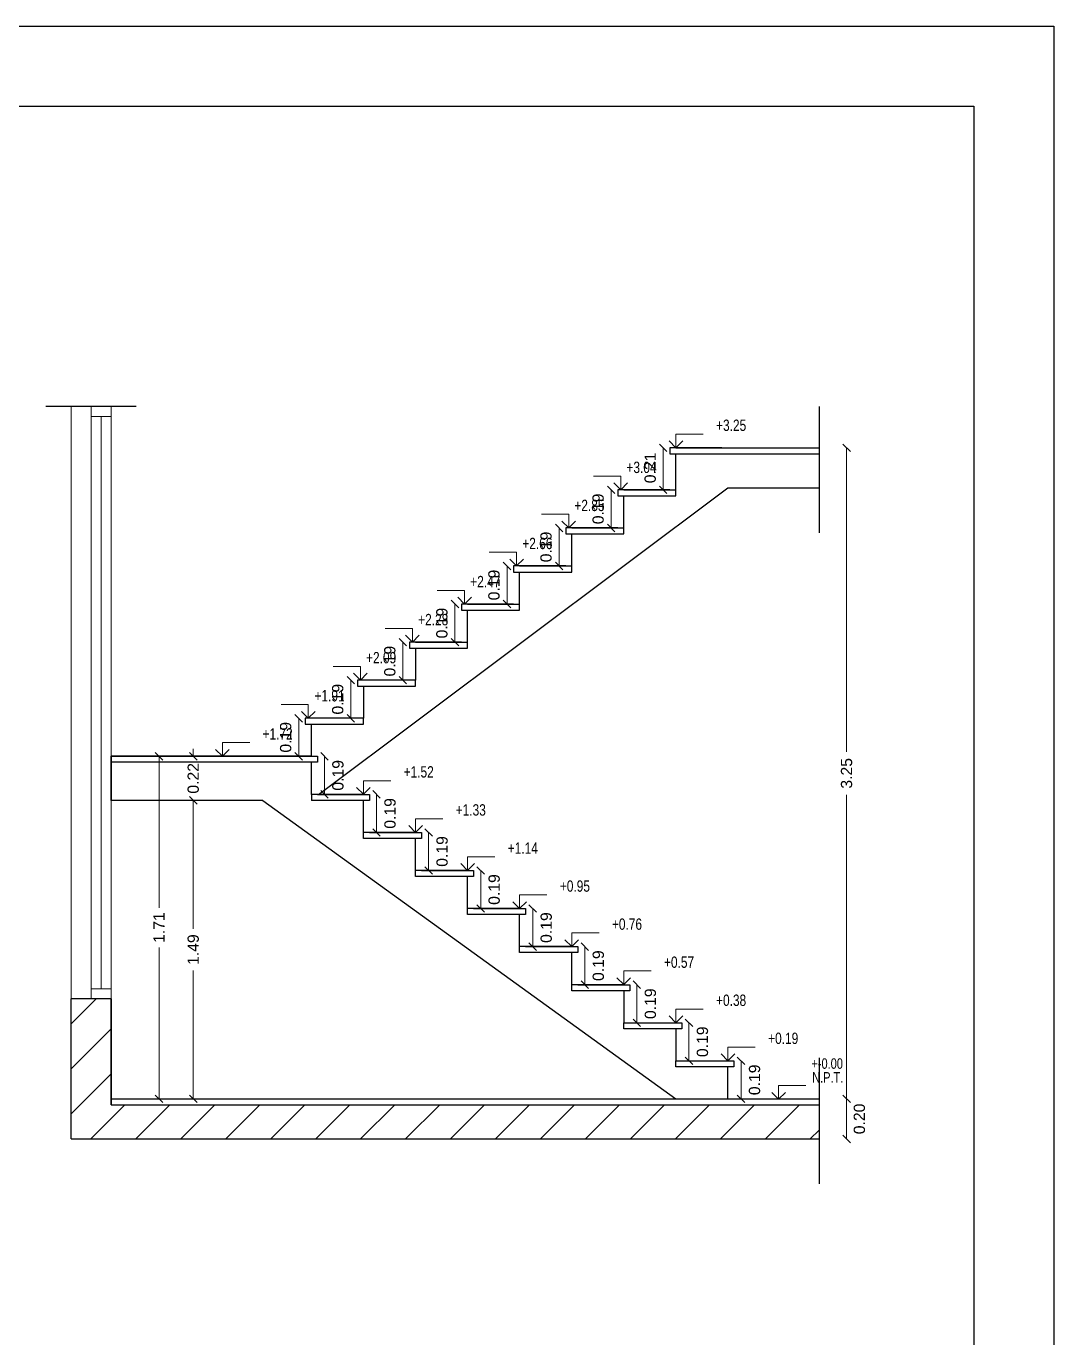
# Model space of a CAD drawing. Header units: millimetres. Extents: x 299 to 493, y -175 to -78.
# Drawn here: x 380.1 to 390.36, y -110.58 to -97.49 of the extents above; entities that cross this region are included whole.
import ezdxf

# ---------------------------------------------------------------- set-up
doc = ezdxf.new("R2010")
doc.units = ezdxf.units.MM
for name, color, linetype, lineweight in [('0-CARATULA', 5, 'Continuous', 25), ('0-CARPCORTE', 3, 'Continuous', 20), ('0-CARPVISTA', 20, 'Continuous', 15), ('0-COTAS', 11, 'Continuous', 15)]:
    doc.layers.add(name, color=color, linetype=linetype, lineweight=lineweight)
for name, color, linetype in [('0-HATCH', 8, 'Continuous'), ('0-MUROS', 251, 'Continuous'), ('0-VISTA 2', 2, 'Continuous')]:
    doc.layers.add(name, color=color, linetype=linetype)
doc.styles.add('DESLOC', font='arial.ttf', dxfattribs={"width": 0.75})
doc.styles.get("Standard").update_dxf_attribs({"font": 'arial.ttf'})
doc.dimstyles.new('STANDARD - chicas2', dxfattribs={"dimscale": 0.75, "dimtxt": 0.15, "dimasz": 0.1, "dimexe": 0.18, "dimexo": 0.0625, "dimgap": 0.09, "dimtad": 0, "dimzin": 0, "dimdsep": 46, "dimtxsty": 'Standard', "dimblk": 'OBLIQUE', "dimcen": 0.09, "dimse1": 1, "dimse2": 1, "dimclrd": 256, "dimclrt": 256, "dimadec": 0, "dimazin": 0, "dimtfac": 1, "dimtofl": 0, "dimtmove": 2, "dimatfit": 3, "dimldrblk": 'DOTSMALL', "dimfxl": 1, "dimtolj": 1, "dimtzin": 0, "dimlwd": -1, "dimarcsym": 0})

# ---------------------------------------------------------------- blocks, each defined once
blk = doc.blocks.new('nivel vista')
for p in [(26282.266, 31333.514), (26282.466, 31333.514)]:
    blk.add_line(p, (26282.366, 31333.414))
blk.add_lwpolyline([(26282.366, 31333.414), (26282.366, 31333.614), (26282.766, 31333.614)])
blk = doc.blocks.new('_Oblique')
at = {"color": 0, "linetype": 'ByBlock', "lineweight": -2}
blk.add_line((-0.5, -0.5), (0.5, 0.5), dxfattribs=at)
blk = doc.blocks.new('*D385')
at = {"layer": '0-COTAS', "transparency": 16777216}
blk.add_line((387.235, -108.197), (387.235, -107.817), dxfattribs=at)
at = {"layer": 'Defpoints', "color": 0, "transparency": 16777216}
for p in [(387.104, -107.817), (387.235, -107.817), (387.104, -108.197)]:
    blk.add_point(p, dxfattribs=at)
at = {"layer": '0-COTAS', "transparency": 16777216, "xscale": 0.07500000000000001, "yscale": 0.07500000000000001, "zscale": 0.07500000000000001}
for p, rotation in [((387.235, -107.817), 90), ((387.235, -108.197), 270)]:
    blk.add_blockref('_Oblique', p, dxfattribs=dict(at, rotation=rotation))
at = {"layer": '0-COTAS', "transparency": 16777216, "insert": (387.37, -108.007), "char_height": 0.1125, "attachment_point": 5, "rotation": 90}
blk.add_mtext('\\A1;0.19', dxfattribs=at)
blk = doc.blocks.new('_DotSmall')
at = {"color": 0, "linetype": 'ByBlock', "const_width": 0.5}
blk.add_lwpolyline([(-0.0625, 0, 1), (0.0625, 0, 1)], format="xyb", close=True, dxfattribs=at)
blk = doc.blocks.new('*D227')
at = {"layer": '0-COTAS', "transparency": 16777216}
blk.add_line((386.715, -107.817), (386.715, -107.437), dxfattribs=at)
at = {"layer": 'Defpoints', "color": 0, "transparency": 16777216}
for p in [(386.584, -107.437), (386.715, -107.437), (386.584, -107.817)]:
    blk.add_point(p, dxfattribs=at)
at = {"layer": '0-COTAS', "transparency": 16777216, "xscale": 0.07500000000000001, "yscale": 0.07500000000000001, "zscale": 0.07500000000000001}
for p, rotation in [((386.715, -107.437), 90), ((386.715, -107.817), 270)]:
    blk.add_blockref('_Oblique', p, dxfattribs=dict(at, rotation=rotation))
at = {"layer": '0-COTAS', "transparency": 16777216, "insert": (386.85, -107.627), "char_height": 0.1125, "attachment_point": 5, "rotation": 90}
blk.add_mtext('\\A1;0.19', dxfattribs=at)
blk = doc.blocks.new('*D228')
at = {"layer": '0-COTAS', "transparency": 16777216}
blk.add_line((386.195, -107.437), (386.195, -107.057), dxfattribs=at)
at = {"layer": 'Defpoints', "color": 0, "transparency": 16777216}
for p in [(386.064, -107.057), (386.195, -107.057), (386.064, -107.437)]:
    blk.add_point(p, dxfattribs=at)
at = {"layer": '0-COTAS', "transparency": 16777216, "xscale": 0.07500000000000001, "yscale": 0.07500000000000001, "zscale": 0.07500000000000001}
for p, rotation in [((386.195, -107.057), 90), ((386.195, -107.437), 270)]:
    blk.add_blockref('_Oblique', p, dxfattribs=dict(at, rotation=rotation))
at = {"layer": '0-COTAS', "transparency": 16777216, "insert": (386.33, -107.247), "char_height": 0.1125, "attachment_point": 5, "rotation": 90}
blk.add_mtext('\\A1;0.19', dxfattribs=at)
blk = doc.blocks.new('*D229')
at = {"layer": '0-COTAS', "transparency": 16777216}
blk.add_line((385.675, -107.057), (385.675, -106.677), dxfattribs=at)
at = {"layer": 'Defpoints', "color": 0, "transparency": 16777216}
for p in [(385.544, -106.677), (385.675, -106.677), (385.544, -107.057)]:
    blk.add_point(p, dxfattribs=at)
at = {"layer": '0-COTAS', "transparency": 16777216, "xscale": 0.07500000000000001, "yscale": 0.07500000000000001, "zscale": 0.07500000000000001}
for p, rotation in [((385.675, -106.677), 90), ((385.675, -107.057), 270)]:
    blk.add_blockref('_Oblique', p, dxfattribs=dict(at, rotation=rotation))
at = {"layer": '0-COTAS', "transparency": 16777216, "insert": (385.81, -106.867), "char_height": 0.1125, "attachment_point": 5, "rotation": 90}
blk.add_mtext('\\A1;0.19', dxfattribs=at)
blk = doc.blocks.new('*D230')
at = {"layer": '0-COTAS', "transparency": 16777216}
blk.add_line((385.155, -106.677), (385.155, -106.297), dxfattribs=at)
at = {"layer": 'Defpoints', "color": 0, "transparency": 16777216}
for p in [(385.024, -106.297), (385.155, -106.297), (385.024, -106.677)]:
    blk.add_point(p, dxfattribs=at)
at = {"layer": '0-COTAS', "transparency": 16777216, "xscale": 0.07500000000000001, "yscale": 0.07500000000000001, "zscale": 0.07500000000000001}
for p, rotation in [((385.155, -106.297), 90), ((385.155, -106.677), 270)]:
    blk.add_blockref('_Oblique', p, dxfattribs=dict(at, rotation=rotation))
at = {"layer": '0-COTAS', "transparency": 16777216, "insert": (385.29, -106.487), "char_height": 0.1125, "attachment_point": 5, "rotation": 90}
blk.add_mtext('\\A1;0.19', dxfattribs=at)
blk = doc.blocks.new('*D231')
at = {"layer": '0-COTAS', "transparency": 16777216}
blk.add_line((384.635, -106.297), (384.635, -105.917), dxfattribs=at)
at = {"layer": 'Defpoints', "color": 0, "transparency": 16777216}
for p in [(384.504, -105.917), (384.635, -105.917), (384.504, -106.297)]:
    blk.add_point(p, dxfattribs=at)
at = {"layer": '0-COTAS', "transparency": 16777216, "xscale": 0.07500000000000001, "yscale": 0.07500000000000001, "zscale": 0.07500000000000001}
for p, rotation in [((384.635, -105.917), 90), ((384.635, -106.297), 270)]:
    blk.add_blockref('_Oblique', p, dxfattribs=dict(at, rotation=rotation))
at = {"layer": '0-COTAS', "transparency": 16777216, "insert": (384.77, -106.107), "char_height": 0.1125, "attachment_point": 5, "rotation": 90}
blk.add_mtext('\\A1;0.19', dxfattribs=at)
blk = doc.blocks.new('*D232')
at = {"layer": '0-COTAS', "transparency": 16777216}
blk.add_line((384.115, -105.917), (384.115, -105.537), dxfattribs=at)
at = {"layer": 'Defpoints', "color": 0, "transparency": 16777216}
for p in [(383.984, -105.537), (384.115, -105.537), (383.984, -105.917)]:
    blk.add_point(p, dxfattribs=at)
at = {"layer": '0-COTAS', "transparency": 16777216, "xscale": 0.07500000000000001, "yscale": 0.07500000000000001, "zscale": 0.07500000000000001}
for p, rotation in [((384.115, -105.537), 90), ((384.115, -105.917), 270)]:
    blk.add_blockref('_Oblique', p, dxfattribs=dict(at, rotation=rotation))
at = {"layer": '0-COTAS', "transparency": 16777216, "insert": (384.25, -105.727), "char_height": 0.1125, "attachment_point": 5, "rotation": 90}
blk.add_mtext('\\A1;0.19', dxfattribs=at)
blk = doc.blocks.new('*D233')
at = {"layer": '0-COTAS', "transparency": 16777216}
blk.add_line((383.595, -105.537), (383.595, -105.157), dxfattribs=at)
at = {"layer": 'Defpoints', "color": 0, "transparency": 16777216}
for p in [(383.464, -105.157), (383.595, -105.157), (383.464, -105.537)]:
    blk.add_point(p, dxfattribs=at)
at = {"layer": '0-COTAS', "transparency": 16777216, "xscale": 0.07500000000000001, "yscale": 0.07500000000000001, "zscale": 0.07500000000000001}
for p, rotation in [((383.595, -105.157), 90), ((383.595, -105.537), 270)]:
    blk.add_blockref('_Oblique', p, dxfattribs=dict(at, rotation=rotation))
at = {"layer": '0-COTAS', "transparency": 16777216, "insert": (383.73, -105.347), "char_height": 0.1125, "attachment_point": 5, "rotation": 90}
blk.add_mtext('\\A1;0.19', dxfattribs=at)
blk = doc.blocks.new('*D234')
at = {"layer": '0-COTAS', "transparency": 16777216}
blk.add_line((383.075, -105.157), (383.075, -104.777), dxfattribs=at)
at = {"layer": 'Defpoints', "color": 0, "transparency": 16777216}
for p in [(382.944, -104.777), (383.075, -104.777), (382.944, -105.157)]:
    blk.add_point(p, dxfattribs=at)
at = {"layer": '0-COTAS', "transparency": 16777216, "xscale": 0.07500000000000001, "yscale": 0.07500000000000001, "zscale": 0.07500000000000001}
for p, rotation in [((383.075, -104.777), 90), ((383.075, -105.157), 270)]:
    blk.add_blockref('_Oblique', p, dxfattribs=dict(at, rotation=rotation))
at = {"layer": '0-COTAS', "transparency": 16777216, "insert": (383.21, -104.967), "char_height": 0.1125, "attachment_point": 5, "rotation": 90}
blk.add_mtext('\\A1;0.19', dxfattribs=at)
blk = doc.blocks.new('*D235')
at = {"layer": '0-COTAS', "transparency": 16777216}
blk.add_line((382.818, -104.777), (382.818, -104.397), dxfattribs=at)
at = {"layer": 'Defpoints', "color": 0, "transparency": 16777216}
for p in [(382.818, -104.397), (382.944, -104.397), (382.944, -104.777)]:
    blk.add_point(p, dxfattribs=at)
at = {"layer": '0-COTAS', "transparency": 16777216, "xscale": 0.07500000000000001, "yscale": 0.07500000000000001, "zscale": 0.07500000000000001}
for p, rotation in [((382.818, -104.397), 90), ((382.818, -104.777), 270)]:
    blk.add_blockref('_Oblique', p, dxfattribs=dict(at, rotation=rotation))
at = {"layer": '0-COTAS', "transparency": 16777216, "insert": (382.688, -104.587), "char_height": 0.1125, "attachment_point": 5, "rotation": 90}
blk.add_mtext('\\A1;0.19', dxfattribs=at)
blk = doc.blocks.new('*D236')
at = {"layer": '0-COTAS', "transparency": 16777216}
blk.add_line((383.338, -104.397), (383.338, -104.017), dxfattribs=at)
at = {"layer": 'Defpoints', "color": 0, "transparency": 16777216}
for p in [(383.338, -104.017), (383.464, -104.017), (383.464, -104.397)]:
    blk.add_point(p, dxfattribs=at)
at = {"layer": '0-COTAS', "transparency": 16777216, "xscale": 0.07500000000000001, "yscale": 0.07500000000000001, "zscale": 0.07500000000000001}
for p, rotation in [((383.338, -104.017), 90), ((383.338, -104.397), 270)]:
    blk.add_blockref('_Oblique', p, dxfattribs=dict(at, rotation=rotation))
at = {"layer": '0-COTAS', "transparency": 16777216, "insert": (383.208, -104.207), "char_height": 0.1125, "attachment_point": 5, "rotation": 90}
blk.add_mtext('\\A1;0.19', dxfattribs=at)
blk = doc.blocks.new('*D237')
at = {"layer": '0-COTAS', "transparency": 16777216}
blk.add_line((383.858, -104.017), (383.858, -103.637), dxfattribs=at)
at = {"layer": 'Defpoints', "color": 0, "transparency": 16777216}
for p in [(383.858, -103.637), (383.984, -103.637), (383.984, -104.017)]:
    blk.add_point(p, dxfattribs=at)
at = {"layer": '0-COTAS', "transparency": 16777216, "xscale": 0.07500000000000001, "yscale": 0.07500000000000001, "zscale": 0.07500000000000001}
for p, rotation in [((383.858, -103.637), 90), ((383.858, -104.017), 270)]:
    blk.add_blockref('_Oblique', p, dxfattribs=dict(at, rotation=rotation))
at = {"layer": '0-COTAS', "transparency": 16777216, "insert": (383.728, -103.827), "char_height": 0.1125, "attachment_point": 5, "rotation": 90}
blk.add_mtext('\\A1;0.19', dxfattribs=at)
blk = doc.blocks.new('*D238')
at = {"layer": '0-COTAS', "transparency": 16777216}
blk.add_line((384.378, -103.637), (384.378, -103.257), dxfattribs=at)
at = {"layer": 'Defpoints', "color": 0, "transparency": 16777216}
for p in [(384.378, -103.257), (384.504, -103.257), (384.504, -103.637)]:
    blk.add_point(p, dxfattribs=at)
at = {"layer": '0-COTAS', "transparency": 16777216, "xscale": 0.07500000000000001, "yscale": 0.07500000000000001, "zscale": 0.07500000000000001}
for p, rotation in [((384.378, -103.257), 90), ((384.378, -103.637), 270)]:
    blk.add_blockref('_Oblique', p, dxfattribs=dict(at, rotation=rotation))
at = {"layer": '0-COTAS', "transparency": 16777216, "insert": (384.248, -103.447), "char_height": 0.1125, "attachment_point": 5, "rotation": 90}
blk.add_mtext('\\A1;0.19', dxfattribs=at)
blk = doc.blocks.new('*D239')
at = {"layer": '0-COTAS', "transparency": 16777216}
blk.add_line((384.898, -103.257), (384.898, -102.877), dxfattribs=at)
at = {"layer": 'Defpoints', "color": 0, "transparency": 16777216}
for p in [(384.898, -102.877), (385.024, -102.877), (385.024, -103.257)]:
    blk.add_point(p, dxfattribs=at)
at = {"layer": '0-COTAS', "transparency": 16777216, "xscale": 0.07500000000000001, "yscale": 0.07500000000000001, "zscale": 0.07500000000000001}
for p, rotation in [((384.898, -102.877), 90), ((384.898, -103.257), 270)]:
    blk.add_blockref('_Oblique', p, dxfattribs=dict(at, rotation=rotation))
at = {"layer": '0-COTAS', "transparency": 16777216, "insert": (384.768, -103.067), "char_height": 0.1125, "attachment_point": 5, "rotation": 90}
blk.add_mtext('\\A1;0.19', dxfattribs=at)
blk = doc.blocks.new('*D240')
at = {"layer": '0-COTAS', "transparency": 16777216}
blk.add_line((385.418, -102.877), (385.418, -102.497), dxfattribs=at)
at = {"layer": 'Defpoints', "color": 0, "transparency": 16777216}
for p in [(385.418, -102.497), (385.544, -102.497), (385.544, -102.877)]:
    blk.add_point(p, dxfattribs=at)
at = {"layer": '0-COTAS', "transparency": 16777216, "xscale": 0.07500000000000001, "yscale": 0.07500000000000001, "zscale": 0.07500000000000001}
for p, rotation in [((385.418, -102.497), 90), ((385.418, -102.877), 270)]:
    blk.add_blockref('_Oblique', p, dxfattribs=dict(at, rotation=rotation))
at = {"layer": '0-COTAS', "transparency": 16777216, "insert": (385.288, -102.687), "char_height": 0.1125, "attachment_point": 5, "rotation": 90}
blk.add_mtext('\\A1;0.19', dxfattribs=at)
blk = doc.blocks.new('*D241')
at = {"layer": '0-COTAS', "transparency": 16777216}
blk.add_line((385.938, -102.497), (385.938, -102.117), dxfattribs=at)
at = {"layer": 'Defpoints', "color": 0, "transparency": 16777216}
for p in [(385.938, -102.117), (386.064, -102.117), (386.064, -102.497)]:
    blk.add_point(p, dxfattribs=at)
at = {"layer": '0-COTAS', "transparency": 16777216, "xscale": 0.07500000000000001, "yscale": 0.07500000000000001, "zscale": 0.07500000000000001}
for p, rotation in [((385.938, -102.117), 90), ((385.938, -102.497), 270)]:
    blk.add_blockref('_Oblique', p, dxfattribs=dict(at, rotation=rotation))
at = {"layer": '0-COTAS', "transparency": 16777216, "insert": (385.808, -102.307), "char_height": 0.1125, "attachment_point": 5, "rotation": 90}
blk.add_mtext('\\A1;0.19', dxfattribs=at)
blk = doc.blocks.new('*D242')
at = {"layer": '0-COTAS', "transparency": 16777216}
blk.add_line((386.458, -102.117), (386.458, -101.697), dxfattribs=at)
at = {"layer": 'Defpoints', "color": 0, "transparency": 16777216}
for p in [(386.458, -101.697), (386.584, -101.697), (386.584, -102.117)]:
    blk.add_point(p, dxfattribs=at)
at = {"layer": '0-COTAS', "transparency": 16777216, "xscale": 0.07500000000000001, "yscale": 0.07500000000000001, "zscale": 0.07500000000000001}
for p, rotation in [((386.458, -101.697), 90), ((386.458, -102.117), 270)]:
    blk.add_blockref('_Oblique', p, dxfattribs=dict(at, rotation=rotation))
at = {"layer": '0-COTAS', "transparency": 16777216, "insert": (386.328, -101.898), "char_height": 0.1125, "attachment_point": 5, "rotation": 90}
blk.add_mtext('\\A1;0.21', dxfattribs=at)
blk = doc.blocks.new('*D402')
at = {"layer": '0-COTAS', "transparency": 16777216}
for p, q in [((381.423, -104.777), (381.423, -106.289)), ((381.423, -108.197), (381.423, -106.684))]:
    blk.add_line(p, q, dxfattribs=at)
at = {"layer": 'Defpoints', "color": 0, "transparency": 16777216}
for p in [(380.944, -104.777), (380.944, -108.197), (381.423, -108.197)]:
    blk.add_point(p, dxfattribs=at)
at = {"layer": '0-COTAS', "transparency": 16777216, "xscale": 0.07500000000000001, "yscale": 0.07500000000000001, "zscale": 0.07500000000000001}
for p, rotation in [((381.423, -104.777), 90), ((381.423, -108.197), 270)]:
    blk.add_blockref('_Oblique', p, dxfattribs=dict(at, rotation=rotation))
at = {"layer": '0-COTAS', "transparency": 16777216, "insert": (381.423, -106.487), "char_height": 0.1125, "attachment_point": 5, "rotation": 90}
blk.add_mtext('\\A1;1.71', dxfattribs=at)
blk = doc.blocks.new('*D403')
at = {"layer": '0-COTAS', "transparency": 16777216}
for p, q in [((388.289, -101.697), (388.289, -104.733)), ((388.289, -108.197), (388.289, -105.161))]:
    blk.add_line(p, q, dxfattribs=at)
at = {"layer": 'Defpoints', "color": 0, "transparency": 16777216}
for p in [(388.015, -101.697), (388.015, -108.197), (388.289, -108.197)]:
    blk.add_point(p, dxfattribs=at)
at = {"layer": '0-COTAS', "transparency": 16777216, "xscale": 0.07500000000000001, "yscale": 0.07500000000000001, "zscale": 0.07500000000000001}
for p, rotation in [((388.289, -101.697), 90), ((388.289, -108.197), 270)]:
    blk.add_blockref('_Oblique', p, dxfattribs=dict(at, rotation=rotation))
at = {"layer": '0-COTAS', "transparency": 16777216, "insert": (388.289, -104.947), "char_height": 0.1125, "attachment_point": 5, "rotation": 90}
blk.add_mtext('\\A1;3.25', dxfattribs=at)
blk = doc.blocks.new('*D404')
at = {"layer": '0-COTAS', "transparency": 16777216}
for p, q in [((381.765, -105.217), (381.765, -106.498)), ((381.765, -108.197), (381.765, -106.915))]:
    blk.add_line(p, q, dxfattribs=at)
at = {"layer": 'Defpoints', "color": 0, "transparency": 16777216}
for p in [(380.944, -105.217), (380.944, -108.197), (381.765, -108.197)]:
    blk.add_point(p, dxfattribs=at)
at = {"layer": '0-COTAS', "transparency": 16777216, "xscale": 0.07500000000000001, "yscale": 0.07500000000000001, "zscale": 0.07500000000000001}
for p, rotation in [((381.765, -105.217), 90), ((381.765, -108.197), 270)]:
    blk.add_blockref('_Oblique', p, dxfattribs=dict(at, rotation=rotation))
at = {"layer": '0-COTAS', "transparency": 16777216, "insert": (381.765, -106.707), "char_height": 0.1125, "attachment_point": 5, "rotation": 90}
blk.add_mtext('\\A1;1.49', dxfattribs=at)
blk = doc.blocks.new('*D405')
at = {"layer": '0-COTAS', "transparency": 16777216}
for p, q in [((381.765, -104.777), (381.765, -104.702)), ((381.765, -105.217), (381.765, -105.292))]:
    blk.add_line(p, q, dxfattribs=at)
at = {"layer": 'Defpoints', "color": 0, "transparency": 16777216}
for p in [(380.944, -104.777), (381.765, -104.777), (380.944, -105.217)]:
    blk.add_point(p, dxfattribs=at)
at = {"layer": '0-COTAS', "transparency": 16777216, "xscale": 0.07500000000000001, "yscale": 0.07500000000000001, "zscale": 0.07500000000000001}
for p, rotation in [((381.765, -104.777), 270), ((381.765, -105.217), 90)]:
    blk.add_blockref('_Oblique', p, dxfattribs=dict(at, rotation=rotation))
at = {"layer": '0-COTAS', "transparency": 16777216, "insert": (381.765, -104.997), "char_height": 0.1125, "attachment_point": 5, "rotation": 90}
blk.add_mtext('\\A1;0.22', dxfattribs=at)
blk = doc.blocks.new('*D406')
at = {"layer": '0-COTAS', "transparency": 16777216}
blk.add_line((388.289, -108.197), (388.289, -108.597), dxfattribs=at)
at = {"layer": 'Defpoints', "color": 0, "transparency": 16777216}
for p in [(388.015, -108.197), (388.015, -108.597), (388.289, -108.597)]:
    blk.add_point(p, dxfattribs=at)
at = {"layer": '0-COTAS', "transparency": 16777216, "xscale": 0.07500000000000001, "yscale": 0.07500000000000001, "zscale": 0.07500000000000001}
for p, rotation in [((388.289, -108.197), 90), ((388.289, -108.597), 270)]:
    blk.add_blockref('_Oblique', p, dxfattribs=dict(at, rotation=rotation))
at = {"layer": '0-COTAS', "transparency": 16777216, "insert": (388.417, -108.397), "char_height": 0.1125, "attachment_point": 5, "rotation": 90}
blk.add_mtext('\\A1;0.20', dxfattribs=at)

msp = doc.modelspace()

# ---------------------------------------------------------------- hatches: boundary and pattern name
at = {"layer": '0-HATCH'}
h = msp.add_hatch(dxfattribs=at)
h.set_pattern_fill('ANSI31', color=256, scale=0.1)
h.set_pattern_definition([(45, (-513.3043, 93.3965), (-0.2245064, 0.2245064), [])])
h.paths.add_polyline_path([(380.944, -107.197), (380.544, -107.197), (380.544, -108.597), (388.015, -108.597), (388.015, -108.257), (380.944, -108.257)])

# ---------------------------------------------------------------- linework, layer by layer
for p, q in [((381.194, -101.286, 0.041), (380.294, -101.286, 0.041)), ((388.015, -101.286, 0.041), (388.015, -102.545, 0.041)), ((388.015, -107.786, 0.041), (388.015, -109.045, 0.041))]:
    msp.add_line(p, q)
at = {"layer": '0-CARATULA'}
for p, q in [((301.966, -97.488, 0.041), (390.358, -97.488, 0.041)), ((390.358, -97.488, 0.041), (390.358, -162.889, 0.041)), ((302.766, -98.288, 0.041), (389.558, -98.288, 0.041)), ((389.558, -98.288, 0.041), (389.558, -162.089, 0.041))]:
    msp.add_line(p, q, dxfattribs=at)
at = {"layer": '0-CARPCORTE'}
for p, q in [((380.744, -107.197, 0.041), (380.744, -101.286, 0.041)), ((380.944, -107.197, 0.041), (380.944, -101.286, 0.041)), ((380.944, -101.386, 0.041), (380.744, -101.386, 0.041)), ((380.844, -107.097, 0.041), (380.844, -101.386, 0.041)), ((380.944, -107.097, 0.041), (380.744, -107.097, 0.041))]:
    msp.add_line(p, q, dxfattribs=at)
at = {"layer": '0-CARPVISTA'}
msp.add_line((380.544, -107.197, 0.041), (380.544, -101.286, 0.041), dxfattribs=at)
at = {"layer": '0-MUROS'}
for p, q in [((380.944, -105.217, 0.041), (380.944, -104.777, 0.041)), ((380.944, -104.777, 0.041), (380.944, -105.217, 0.041)), ((382.46, -105.217, 0.041), (380.944, -105.217, 0.041)), ((382.46, -105.217, 0.041), (386.584, -108.197, 0.041)), ((382.944, -105.157, 0.041), (382.944, -105.217, 0.041)), ((380.544, -108.597, 0.041), (380.544, -107.197, 0.041)), ((380.944, -107.197, 0.041), (380.544, -107.197, 0.041)), ((380.944, -108.257, 0.041), (380.944, -107.197, 0.041)), ((380.944, -107.197, 0.041), (380.944, -108.257, 0.041)), ((380.944, -108.197, 0.041), (388.015, -108.197, 0.041)), ((380.944, -108.257, 0.041), (388.015, -108.257, 0.041)), ((380.544, -108.597, 0.041), (388.015, -108.597, 0.041))]:
    msp.add_line(p, q, dxfattribs=at)
at = {"layer": '0-MUROS', "elevation": 0.041}
for points in [[(382.944, -104.777), (380.944, -104.777), (383.004, -104.777), (383.004, -104.837)], [(383.004, -104.837), (380.944, -104.837)], [(383.464, -105.157), (382.944, -105.157), (382.944, -104.837)], [(383.004, -105.157), (383.524, -105.157), (383.524, -105.217), (382.944, -105.217)], [(383.984, -105.537), (383.464, -105.537), (383.464, -105.217)], [(383.524, -105.537), (384.044, -105.537), (384.044, -105.597), (383.464, -105.597), (383.464, -105.537)], [(384.504, -105.917), (383.984, -105.917), (383.984, -105.597)], [(384.044, -105.917), (384.564, -105.917), (384.564, -105.977), (383.984, -105.977), (383.984, -105.917)], [(385.024, -106.297), (384.504, -106.297), (384.504, -105.977)], [(384.564, -106.297), (385.084, -106.297), (385.084, -106.357), (384.504, -106.357), (384.504, -106.297)], [(385.544, -106.677), (385.024, -106.677), (385.024, -106.357)], [(385.084, -106.677), (385.604, -106.677), (385.604, -106.737), (385.024, -106.737), (385.024, -106.677)], [(386.064, -107.057), (385.544, -107.057), (385.544, -106.737)], [(385.604, -107.057), (386.124, -107.057), (386.124, -107.117), (385.544, -107.117), (385.544, -107.057)], [(386.064, -107.117), (386.064, -107.437), (386.644, -107.437), (386.644, -107.497), (386.064, -107.497), (386.064, -107.437)], [(386.584, -107.497), (386.584, -107.817), (387.104, -107.817), (387.164, -107.817), (387.164, -107.877), (386.584, -107.877), (386.584, -107.817)], [(387.104, -108.197), (387.104, -107.877)]]:
    msp.add_lwpolyline(points, dxfattribs=at)
at = {"layer": '0-VISTA 2', "color": 2}
for p, q in [((387.104, -101.697, 0.041), (388.015, -101.697, 0.041)), ((383.017, -105.157, 0.041), (387.104, -102.097, 0.041)), ((387.104, -102.097, 0.041), (388.015, -102.097, 0.041))]:
    msp.add_line(p, q, dxfattribs=at)
at = {"layer": '0-VISTA 2', "color": 2, "elevation": 0.041}
for points in [[(387.044, -101.697), (386.524, -101.697), (386.524, -101.757), (388.015, -101.757)], [(386.584, -101.697), (387.104, -101.697)], [(386.064, -102.117), (386.584, -102.117), (386.584, -101.757)], [(386.524, -102.117), (386.004, -102.117), (386.004, -102.177), (386.584, -102.177), (386.584, -102.117)], [(385.544, -102.497), (386.064, -102.497), (386.064, -102.177)], [(386.004, -102.497), (385.484, -102.497), (385.484, -102.557), (386.064, -102.557), (386.064, -102.497)], [(385.024, -102.877), (385.544, -102.877), (385.544, -102.557)], [(385.484, -102.877), (384.964, -102.877), (384.964, -102.937), (385.544, -102.937), (385.544, -102.877)], [(384.504, -103.257), (385.024, -103.257), (385.024, -102.937)], [(384.964, -103.257), (384.444, -103.257), (384.444, -103.317), (385.024, -103.317), (385.024, -103.257)], [(383.984, -103.637), (384.504, -103.637), (384.504, -103.317)], [(383.984, -103.697), (383.984, -104.017), (383.404, -104.017), (383.404, -104.077), (383.984, -104.077), (383.984, -104.017)], [(384.444, -103.637), (383.924, -103.637), (383.924, -103.697), (384.504, -103.697), (384.504, -103.637)], [(383.464, -104.077), (383.464, -104.397), (382.944, -104.397), (382.884, -104.397), (382.884, -104.457), (383.464, -104.457), (383.464, -104.397)], [(382.944, -104.777), (382.944, -104.457)]]:
    msp.add_lwpolyline(points, dxfattribs=at)

# ---------------------------------------------------------------- block references
at = {"layer": '0-COTAS', "yscale": 0.6817635145521366, "zscale": 0.6817635145521366}
for p, xscale in [((-17531.774, -21463.675, 0.041), 0.6817635145521366), ((18304.392, -21464.095, 0.041), -0.6817635145521366), ((18303.872, -21464.475, 0.041), -0.6817635145521366), ((18303.352, -21464.855, 0.041), -0.6817635145521366), ((18302.832, -21465.235, 0.041), -0.6817635145521366), ((18302.312, -21465.615, 0.041), -0.6817635145521366), ((18301.792, -21465.995, 0.041), -0.6817635145521366), ((18301.272, -21466.375, 0.041), -0.6817635145521366), ((-17536.302, -21466.755, 0.041), 0.6817635145521366), ((-17534.894, -21467.135, 0.041), 0.6817635145521366), ((-17534.374, -21467.515, 0.041), 0.6817635145521366), ((-17533.854, -21467.895, 0.041), 0.6817635145521366), ((-17533.334, -21468.275, 0.041), 0.6817635145521366), ((-17532.814, -21468.655, 0.041), 0.6817635145521366), ((-17532.294, -21469.035, 0.041), 0.6817635145521366), ((-17531.774, -21469.415, 0.041), 0.6817635145521366), ((-17531.254, -21469.795, 0.041), 0.6817635145521366), ((-17530.748, -21470.179, 0.041), 0.6817635145521366)]:
    msp.add_blockref('nivel vista', p, dxfattribs=dict(at, xscale=xscale))

# ---------------------------------------------------------------- texts
at = {"layer": '0-COTAS', "attachment_point": 5, "line_spacing_factor": 0.7, "style": 'DESLOC'}
for s, insert, char_height, width in [('+3.25', (387.136, -101.473, 0.041), 0.1135, 1.02329), ('+3.04', (386.241, -101.893, 0.041), 0.1135, 1.02329), ('+2.85', (385.721, -102.273, 0.041), 0.1135, 1.02329), ('+2.66', (385.201, -102.653, 0.041), 0.1135, 1.02329), ('+2.47', (384.681, -103.033, 0.041), 0.1135, 1.02329), ('+2.28', (384.161, -103.413, 0.041), 0.1135, 1.02329), ('+2.09', (383.641, -103.793, 0.041), 0.1135, 1.02329), ('+1.91', (383.126, -104.173, 0.041), 0.1135, 1.02329), ('+1.72', (382.607, -104.553, 0.041), 0.1135, 1.02329), ('+1.52', (384.016, -104.933, 0.041), 0.1135, 1.02329), ('+1.33', (384.536, -105.313, 0.041), 0.1135, 1.02329), ('+1.14', (385.056, -105.693, 0.041), 0.1135, 1.02329), ('+0.95', (385.576, -106.073, 0.041), 0.1135, 1.02329), ('+0.76', (386.096, -106.453, 0.041), 0.1135, 1.02329), ('+0.57', (386.616, -106.833, 0.041), 0.1135, 1.02329), ('+0.38', (387.136, -107.213, 0.041), 0.1135, 1.02329), ('+0.19', (387.656, -107.593, 0.041), 0.1135, 1.02329), ('+-0.00', (388.095, -107.845, 0.041), 0.1048, 0.94479), ('N.P.T.', (388.101, -107.982, 0.041), 0.1048, 0.94479)]:
    msp.add_mtext(s, dxfattribs=dict(at, insert=insert, char_height=char_height, width=width))

# ---------------------------------------------------------------- dimensions: what is measured, and where the dimension line sits
at = {"layer": '0-COTAS'}
for base, p1, p2, text, picture, middle in [((386.458, -101.697, 0.041), (386.584, -102.117, 0.041), (386.584, -101.697, 0.041), '0.21', '*D242', (386.328, -101.898, 0.041)), ((385.938, -102.117, 0.041), (386.064, -102.497, 0.041), (386.064, -102.117, 0.041), '0.19', '*D241', (385.808, -102.307, 0.041)), ((385.418, -102.497, 0.041), (385.544, -102.877, 0.041), (385.544, -102.497, 0.041), '0.19', '*D240', (385.288, -102.687, 0.041)), ((384.898, -102.877, 0.041), (385.024, -103.257, 0.041), (385.024, -102.877, 0.041), '0.19', '*D239', (384.768, -103.067, 0.041)), ((384.378, -103.257, 0.041), (384.504, -103.637, 0.041), (384.504, -103.257, 0.041), '0.19', '*D238', (384.248, -103.447, 0.041)), ((383.858, -103.637, 0.041), (383.984, -104.017, 0.041), (383.984, -103.637, 0.041), '0.19', '*D237', (383.728, -103.827, 0.041)), ((383.338, -104.017, 0.041), (383.464, -104.397, 0.041), (383.464, -104.017, 0.041), '0.19', '*D236', (383.208, -104.207, 0.041)), ((382.818, -104.397, 0.041), (382.944, -104.777, 0.041), (382.944, -104.397, 0.041), '0.19', '*D235', (382.688, -104.587, 0.041)), ((383.075, -104.777, 0.041), (382.944, -105.157, 0.041), (382.944, -104.777, 0.041), '0.19', '*D234', (383.21, -104.967, 0.041)), ((383.595, -105.157, 0.041), (383.464, -105.537, 0.041), (383.464, -105.157, 0.041), '0.19', '*D233', (383.73, -105.347, 0.041)), ((384.115, -105.537, 0.041), (383.984, -105.917, 0.041), (383.984, -105.537, 0.041), '0.19', '*D232', (384.25, -105.727, 0.041)), ((384.635, -105.917, 0.041), (384.504, -106.297, 0.041), (384.504, -105.917, 0.041), '0.19', '*D231', (384.77, -106.107, 0.041)), ((385.155, -106.297, 0.041), (385.024, -106.677, 0.041), (385.024, -106.297, 0.041), '0.19', '*D230', (385.29, -106.487, 0.041)), ((385.675, -106.677, 0.041), (385.544, -107.057, 0.041), (385.544, -106.677, 0.041), '0.19', '*D229', (385.81, -106.867, 0.041)), ((386.195, -107.057, 0.041), (386.064, -107.437, 0.041), (386.064, -107.057, 0.041), '0.19', '*D228', (386.33, -107.247, 0.041)), ((386.715, -107.437, 0.041), (386.584, -107.817, 0.041), (386.584, -107.437, 0.041), '0.19', '*D227', (386.85, -107.627, 0.041)), ((387.235, -107.817, 0.041), (387.104, -108.197, 0.041), (387.104, -107.817, 0.041), '0.19', '*D385', (387.37, -108.007, 0.041)), ((388.289, -108.597, 0.041), (388.015, -108.197, 0.041), (388.015, -108.597, 0.041), '0.20', '*D406', (388.417, -108.397, 0.041))]:
    dim = msp.add_linear_dim(base=base, p1=p1, p2=p2, angle=90, text=text, dimstyle='STANDARD - chicas2', dxfattribs=at)
    dim.commit()
    dim.dimension.update_dxf_attribs({"geometry": picture, "text_midpoint": middle, "dimtype": 160})
for base, p1, p2, text, picture, middle in [((388.289, -108.197, 0.041), (388.015, -101.697, 0.041), (388.015, -108.197, 0.041), '3.25', '*D403', (388.289, -104.947, 0.041)), ((381.765, -104.777, 0.041), (380.944, -105.217, 0.041), (380.944, -104.777, 0.041), '0.22', '*D405', (381.765, -104.997, 0.041)), ((381.423, -108.197, 0.041), (380.944, -104.777, 0.041), (380.944, -108.197, 0.041), '1.71', '*D402', (381.423, -106.487, 0.041)), ((381.765, -108.197, 0.041), (380.944, -105.217, 0.041), (380.944, -108.197, 0.041), '1.49', '*D404', (381.765, -106.707, 0.041))]:
    dim = msp.add_linear_dim(base=base, p1=p1, p2=p2, angle=90, text=text, dimstyle='STANDARD - chicas2', dxfattribs=at)
    dim.commit()
    dim.dimension.update_dxf_attribs({"geometry": picture, "text_midpoint": middle})

doc.saveas('drawing.dxf')
